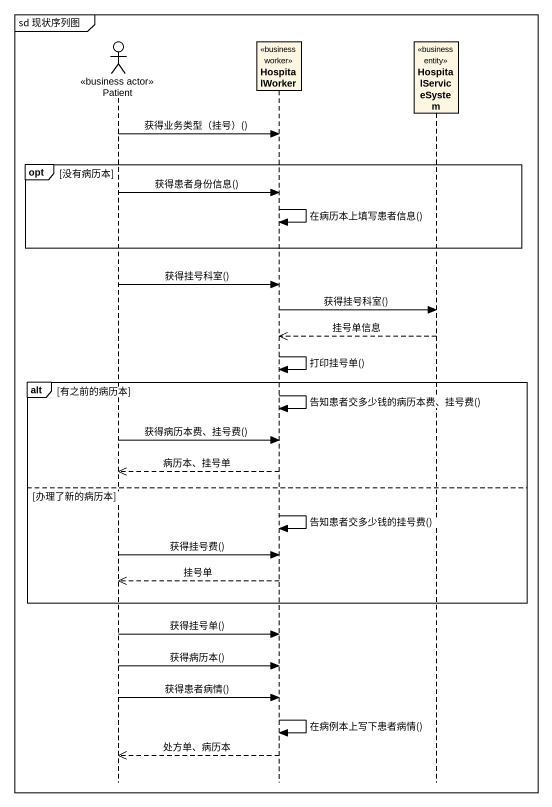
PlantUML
@startuml
mainframe sd 现状序列图
hide footbox
actor Patient <<business actor>>
participant HospitalWorker <<business worker>>
participant HospitalServiceSystem <<business entity>>

Patient -> HospitalWorker : 获得业务类型（挂号）()
opt 没有病历本
  Patient -> HospitalWorker : 获得患者身份信息()
  HospitalWorker -> HospitalWorker : 在病历本上填写患者信息()
end
Patient -> HospitalWorker : 获得挂号科室()
HospitalWorker -> HospitalServiceSystem : 获得挂号科室()
HospitalServiceSystem -->> HospitalWorker : 挂号单信息
HospitalWorker -> HospitalWorker : 打印挂号单()
alt 有之前的病历本
  HospitalWorker -> HospitalWorker : 告知患者交多少钱的病历本费、挂号费()
  Patient -> HospitalWorker : 获得病历本费、挂号费()
  HospitalWorker -->> Patient : 病历本、挂号单
else 办理了新的病历本
  HospitalWorker -> HospitalWorker : 告知患者交多少钱的挂号费()
  Patient -> HospitalWorker : 获得挂号费()
  HospitalWorker -->> Patient : 挂号单
end
Patient -> HospitalWorker : 获得挂号单()
Patient -> HospitalWorker : 获得病历本()
Patient -> HospitalWorker : 获得患者病情()
HospitalWorker -> HospitalWorker : 在病例本上写下患者病情()
HospitalWorker -->> Patient : 处方单、病历本
@enduml
